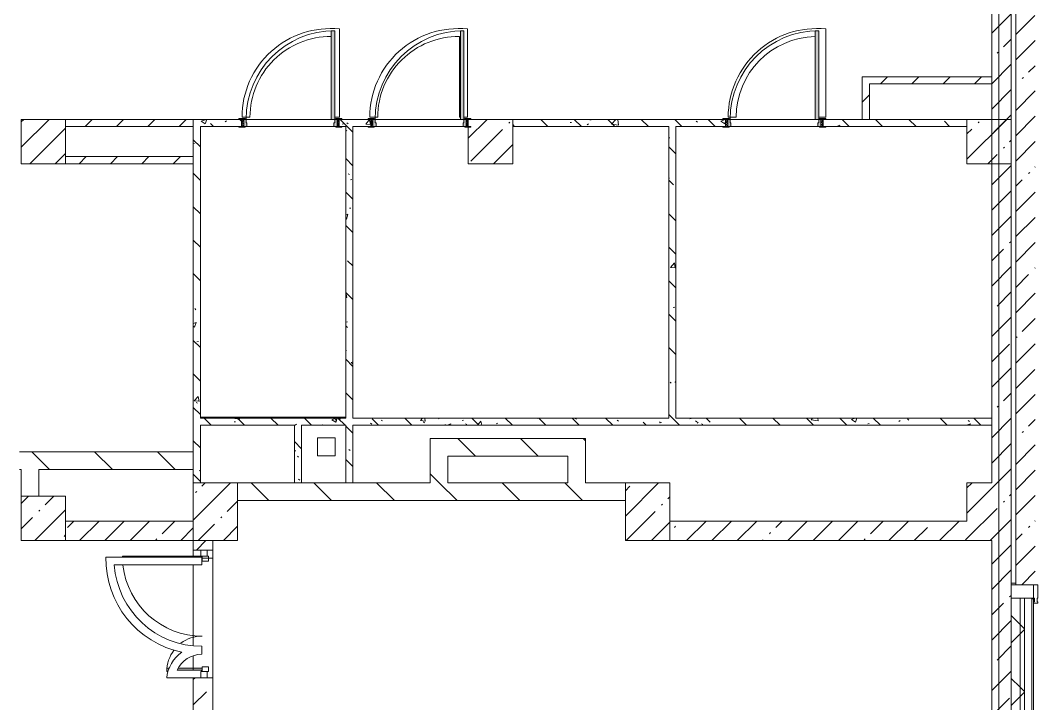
# Model space of a CAD drawing. Header units: millimetres. Extents: x -3456 to 185767, y -8553 to 29000.
# Drawn here: x 132287 to 143721, y 9060 to 16767 of the extents above; entities that cross this region are included whole.
import ezdxf

# ---------------------------------------------------------------- set-up
doc = ezdxf.new("R2010")
doc.units = ezdxf.units.MM
doc.linetypes.add('Осевая', pattern=[3175, 635, -476.25, 1587.5, -476.25])
for name, color, linetype, lineweight, true_color in [('A-DETL-GENF-4', 7, 'Continuous', 5, 0xaaaaaa), ('A-DOOR-3', 7, 'Continuous', 5, 0xaaaaaa), ('A-DOOR-4', 7, 'Continuous', 5, 0xe2e2e2), ('A-DOOR-FRAM-4', 7, 'Continuous', 5, 0xe2e2e2), ('A-DOOR-FRAM-5', 7, 'Continuous', 5, 0xaaaaaa), ('A-FLOR-2', 7, 'Continuous', 5, 0xaaaaaa), ('I-WALL-5', 7, 'Continuous', 5, 0x787878)]:
    doc.layers.add(name, color=color, linetype=linetype, lineweight=lineweight, true_color=true_color)
for name, color, linetype, lineweight in [('A-GLAZ-CWMG-4', 7, 'Continuous', 5), ('A-WALL', 7, 'Continuous', 9), ('A-WALL-3', 7, 'Continuous', 5), ('I-WALL-3', 7, 'Continuous', 5), ('S-COLS-2', 7, 'Continuous', 5), ('Оси', 7, 'Continuous', 9), ('Оси-2', 7, 'Осевая', 9)]:
    doc.layers.add(name, color=color, linetype=linetype, lineweight=lineweight)
pattern_1 = [(45, (58756.86, 0), (-285.1231, 285.1231), []), (45, (59042, 0), (-285.1231, 285.1231), [504.031, -100.806, 16.764, -84.042])]
pattern_2 = [(135, (58756.86, 0), (-353.5534, -353.5534), [])]
pattern_3 = [(45, (58756.86, 0), (-353.5534, 353.5534), []), (135, (58756.86, 0), (-353.5534, -353.5534), [])]
pattern_4 = [(135, (58756.86, 0), (-377.1708, -377.1708), [533.4, -88.9, 17.78, -88.9]), (135, (58756.86, 376.94), (-377.1708, -377.1708), []), (50, (58756.86, 0), (637.6445, -55.7866), [66.675, -733.425]), (355, (58756.86, 0), (-123.3494, 668.699), [53.34, -586.74]), (100.451, (58810, -4.65), (514.299, 612.908), [56.665, -623.315]), (46.184, (58756.86, 177.8), (948.7764, -147.15), [100.012, -1100.137]), (96.636, (58835.9, 165.5), (830.909, 865.997), [84.998, -934.973]), (351.184, (58756.9, 177.8), (830.918, 865.988), [80.01, -880.11]), (21, (58845.76, 133.35), (530.6506, -357.9283), [66.675, -733.425]), (326, (58845.76, 133.35), (216.308, 644.6585), [53.34, -586.74]), (71.451, (58890, 103.5), (746.9596, 286.7243), [56.665, -623.315]), (37.5, (58756.86, 0), (10.81053, 295.9426), [16.764, -562.864, 16.764, -578.866, -588.962]), (37.5, (58756.86, 0), (10.81053, 295.9426), [-1175.258, 16.764, -572.198]), (7.5, (58756.86, 0), (233.8692, 350.6318), [16.764, -322.834, 16.764, -549.529, -224.472]), (7.5, (58756.86, 0), (233.8692, 350.6318), [-905.891, 16.764, -207.708]), (327.5, (58558.61, 0), (474.5678, -20.0513), [16.764, -205.486, 16.764, -676.656, -920.115]), (327.5, (58558.61, 0), (474.5678, -20.0513), [-915.67, 16.764, -903.351]), (317.5, (58469.7, 0), (518.4522, 88.9934), [16.764, -272.161, 16.764, -443.738, -653.415]), (317.5, (58469.7, 0), (518.4522, 88.9934), [-749.427, 16.764, -636.651])]
pattern_5 = [(135, (1751.41, 104.685), (-14.14214, -14.14214), []), (225, (1751.41, 104.685), (14.14214, -14.14214), [])]
pattern_6 = [(45, (-371.384, 104.685), (-14.1421, 14.1421), []), (135, (-371.384, 104.685), (-14.1421, -14.1421), [])]
pattern_7 = [(45, (58756.86, 0), (-176.7767, 176.7767), [])]

# ---------------------------------------------------------------- blocks, each defined once
blk = doc.blocks.new('BSC_Колонна _Прямоугольная - 650х500-23287315-2_6_1_птичка')
at = {"layer": 'S-COLS-2'}
h = blk.add_hatch(dxfattribs=at)
h.set_pattern_fill('FP_160', color=256, style=0, pattern_type=2)
h.set_pattern_definition([(135, (11225, -75730), (-285.1231, -285.1231), []), (135, (11225, -75444.88), (-285.1231, -285.1231), [504.031, -100.806, 16.764, -84.042])])
h.paths.add_polyline_path([(325, 250), (-325, 250), (-325, -250), (325, -250), (325, 109)])
for p, q in [((325, 250), (-325, 250)), ((-325, 250), (-325, -250)), ((325, -250), (325, 250)), ((-325, -250), (325, -250))]:
    blk.add_line(p, q, dxfattribs=at)
blk = doc.blocks.new('BSC_Колонна _Прямоугольная - 500х500-V133-2_6_1_птичка')
at = {"layer": 'S-COLS-2'}
h = blk.add_hatch(dxfattribs=at)
h.set_pattern_fill('FP_161', color=256, style=0, pattern_type=2)
h.set_pattern_definition([(45, (-73790, -11150), (-285.1231, 285.1231), []), (45, (-73504.88, -11150), (-285.1231, 285.1231), [504.031, -100.806, 16.764, -84.042])])
h.paths.add_polyline_path([(-250, -250), (250, -250), (250, 250), (-250, 250), (-250, 72)])
for p, q in [((250, 250), (-250, 250)), ((-250, 250), (-250, -250)), ((250, -250), (250, 250)), ((-250, -250), (250, -250))]:
    blk.add_line(p, q, dxfattribs=at)
blk = doc.blocks.new('BSC_Колонна _Прямоугольная - 500х500-V152-2_6_1_птичка')
at = {"layer": 'S-COLS-2'}
h = blk.add_hatch(dxfattribs=at)
h.set_pattern_fill('FP_175', color=256, style=0, pattern_type=2)
h.set_pattern_definition([(45, (-73790, -15400), (-285.1231, 285.1231), []), (45, (-73504.88, -15400), (-285.1231, 285.1231), [504.031, -100.806, 16.764, -84.042])])
h.paths.add_polyline_path([(-250, -250), (250, -250), (250, 250), (-250, 250)])
for p, q in [((250, 250), (-250, 250)), ((-250, 250), (-250, -250)), ((250, -250), (250, 250)), ((-250, -250), (250, -250))]:
    blk.add_line(p, q, dxfattribs=at)
blk = doc.blocks.new('BSC_Колонна _Прямоугольная - 500х500-V153-2_6_1_птичка')
at = {"layer": 'S-COLS-2'}
h = blk.add_hatch(dxfattribs=at)
h.set_pattern_fill('FP_176', color=256, style=0, pattern_type=2)
h.set_pattern_definition([(45, (-78830, -15400), (-285.1231, 285.1231), []), (45, (-78544.88, -15400), (-285.1231, 285.1231), [504.031, -100.806, 16.764, -84.042])])
h.paths.add_polyline_path([(-250, -250), (250, -250), (250, 250), (-250, 250), (-250, 170), (-220, 170), (-220, 162), (-250, 162)])
for p, q in [((250, 250), (-220, 250)), ((250, -250), (250, 250)), ((-250, 162), (-250, -250)), ((-250, -250), (250, -250))]:
    blk.add_line(p, q, dxfattribs=at)
blk = doc.blocks.new('110_Дверь_СКБ_1Ст_Внутренняя1 - Д-4 _л_ 1100x2100h_су мгн-32399984-2_6_1_птичка')
at = {"layer": 'A-DOOR-3'}
h = blk.add_hatch(dxfattribs=at)
h.set_pattern_fill('FP_156', color=256, style=0, pattern_type=2)
h.set_pattern_definition(pattern_5)
h.paths.add_polyline_path([(562.5, -40), (562.5, 40), (537.5, 40), (537.5, -40)])
at = {"layer": 'A-DOOR-4'}
h = blk.add_hatch(color=256, dxfattribs=at)
h.paths.add_polyline_path([(502.5, -40), (537.5, -40), (537.5, 40), (512.5, 40), (512.5, 0), (502.5, 0)])
h.paths.add_polyline_path([(-477.5, -40), (-477.5, 0), (-487.5, 0), (-487.5, 40), (-512.5, 40), (-512.5, -40)])
at = {"layer": 'A-DOOR-FRAM-4'}
for points in [[(472.5, 40), (512.5, 40), (512.5, 1040), (472.5, 1040), (472.5, 240)], [(-497.5, 40), (-497.5, 48), (-567.5, 48), (-567.5, 40)], [(592.5, 40), (592.5, 48), (522.5, 48), (522.5, 40)], [(-497.5, -48), (-497.5, -40), (-567.5, -40), (-567.5, -48)], [(592.5, -48), (592.5, -40), (522.5, -40), (522.5, -48)]]:
    blk.add_hatch(color=256, dxfattribs=at).paths.add_polyline_path(points)
at = {"layer": 'A-DOOR-FRAM-5'}
h = blk.add_hatch(dxfattribs=at)
h.set_pattern_fill('FP_157', color=256, style=0, pattern_type=2)
h.set_pattern_definition(pattern_6)
h.paths.add_polyline_path([(-512.5, -40), (-512.5, 40), (-537.5, 40), (-537.5, -40)])
at = {"layer": 'A-DOOR-3'}
for p, q in [((512.5, 1040), (472.5, 1040)), ((472.5, 1040), (472.5, 40)), ((512.5, 40), (512.5, 1040)), ((472.5, 40), (512.5, 40))]:
    blk.add_line(p, q, dxfattribs=at)
blk.add_arc((512.5, 40), 1000, 90, 180, dxfattribs=at)
at = {"layer": 'A-DOOR-FRAM-5'}
for p, q in [((-497.5, 48), (-567.5, 48)), ((-567.5, 48), (-567.5, 40)), ((-567.5, 40), (-497.5, 40)), ((-512.5, 40), (-537.5, 40)), ((-537.5, 40), (-537.5, -40)), ((-487.5, 40), (-512.5, 40)), ((-512.5, 40), (-512.5, -40)), ((-512.5, -40), (-512.5, 40)), ((-497.5, 40), (-512.5, 40)), ((-512.5, 40), (-512.5, 39)), ((-512.5, 39), (-497.5, 39)), ((-497.5, 40), (-497.5, 48)), ((-497.5, 39), (-497.5, 40)), ((-487.5, 0), (-487.5, 40)), ((-477.5, 0), (-487.5, 0)), ((-477.5, -40), (-477.5, 0)), ((512.5, 0), (502.5, 0)), ((502.5, 0), (502.5, -40)), ((512.5, 40), (512.5, 0)), ((537.5, 40), (512.5, 40)), ((592.5, 48), (522.5, 48)), ((522.5, 48), (522.5, 40)), ((537.5, 40), (522.5, 40)), ((522.5, 40), (522.5, 39)), ((522.5, 40), (592.5, 40)), ((522.5, 39), (537.5, 39)), ((537.5, -40), (537.5, 40)), ((562.5, 40), (537.5, 40)), ((537.5, 40), (537.5, -40)), ((537.5, 39), (537.5, 40)), ((562.5, -40), (562.5, 40)), ((592.5, 40), (592.5, 48)), ((-497.5, -40), (-567.5, -40)), ((-567.5, -40), (-567.5, -48)), ((-567.5, -48), (-497.5, -48)), ((-537.5, -40), (-512.5, -40)), ((-497.5, -39), (-512.5, -39)), ((-512.5, -39), (-512.5, -40)), ((-512.5, -40), (-477.5, -40)), ((-512.5, -40), (-497.5, -40)), ((-497.5, -40), (-497.5, -39)), ((-497.5, -48), (-497.5, -40)), ((502.5, -40), (537.5, -40)), ((537.5, -39), (522.5, -39)), ((522.5, -39), (522.5, -40)), ((522.5, -40), (537.5, -40)), ((592.5, -40), (522.5, -40)), ((522.5, -40), (522.5, -48)), ((522.5, -48), (592.5, -48)), ((537.5, -40), (537.5, -39)), ((537.5, -40), (562.5, -40)), ((592.5, -48), (592.5, -40))]:
    blk.add_line(p, q, dxfattribs=at)
blk = doc.blocks.new('Прямоугольный импост - Импост структурный с накладкой - 190мм-23946641-2_6_1_птичка')
at = {"layer": 'A-GLAZ-CWMG-4'}
for p, q in [((0, 17), (-50, 17)), ((-50, 17), (-50, 0)), ((-50, 0), (-40, 0)), ((-40, 0), (-40, -40)), ((-10, -40), (-10, 0)), ((-10, 0), (0, 0)), ((0, 0), (0, 17)), ((-40, -40), (-50, -40)), ((-50, -40), (-50, -190)), ((0, -40), (-10, -40)), ((0, -190), (0, -40)), ((-50, -190), (0, -190))]:
    blk.add_line(p, q, dxfattribs=at)
blk = doc.blocks.new('110_Дверь_СКБ_1Ст_Внутренняя1 - Д-5 _л_ 1100x2100h_су мгн EIW30-32897889-2_6_1_птичка')
at = {"layer": 'A-DOOR-3'}
h = blk.add_hatch(dxfattribs=at)
h.set_pattern_fill('FP_156', color=256, style=0, pattern_type=2)
h.set_pattern_definition(pattern_5)
h.paths.add_polyline_path([(562.5, -40), (562.5, 40), (537.5, 40), (537.5, -40)])
at = {"layer": 'A-DOOR-4'}
h = blk.add_hatch(color=256, dxfattribs=at)
h.paths.add_polyline_path([(502.5, -40), (537.5, -40), (537.5, 40), (512.5, 40), (512.5, 0), (502.5, 0)])
h.paths.add_polyline_path([(-477.5, -40), (-477.5, 0), (-487.5, 0), (-487.5, 40), (-512.5, 40), (-512.5, -40)])
at = {"layer": 'A-DOOR-FRAM-4'}
for points in [[(472.5, 40), (512.5, 40), (512.5, 1040), (472.5, 1040), (472.5, 240)], [(-497.5, 40), (-497.5, 48), (-567.5, 48), (-567.5, 40)], [(592.5, 40), (592.5, 48), (522.5, 48), (522.5, 40)], [(-497.5, -48), (-497.5, -40), (-567.5, -40), (-567.5, -48)], [(592.5, -48), (592.5, -40), (522.5, -40), (522.5, -48)]]:
    blk.add_hatch(color=256, dxfattribs=at).paths.add_polyline_path(points)
at = {"layer": 'A-DOOR-FRAM-5'}
h = blk.add_hatch(dxfattribs=at)
h.set_pattern_fill('FP_157', color=256, style=0, pattern_type=2)
h.set_pattern_definition(pattern_6)
h.paths.add_polyline_path([(-512.5, -40), (-512.5, 40), (-537.5, 40), (-537.5, -40)])
at = {"layer": 'A-DOOR-3'}
for p, q in [((512.5, 1040), (472.5, 1040)), ((472.5, 1040), (472.5, 40)), ((512.5, 40), (512.5, 1040)), ((472.5, 40), (512.5, 40))]:
    blk.add_line(p, q, dxfattribs=at)
blk.add_arc((512.5, 40), 1000, 90, 180, dxfattribs=at)
at = {"layer": 'A-DOOR-FRAM-5'}
for p, q in [((-497.5, 48), (-567.5, 48)), ((-567.5, 48), (-567.5, 40)), ((-567.5, 40), (-497.5, 40)), ((-512.5, 40), (-537.5, 40)), ((-537.5, 40), (-537.5, -40)), ((-487.5, 40), (-512.5, 40)), ((-512.5, 40), (-512.5, -40)), ((-512.5, -40), (-512.5, 40)), ((-497.5, 40), (-512.5, 40)), ((-512.5, 40), (-512.5, 39)), ((-512.5, 39), (-497.5, 39)), ((-497.5, 40), (-497.5, 48)), ((-497.5, 39), (-497.5, 40)), ((-487.5, 0), (-487.5, 40)), ((-477.5, 0), (-487.5, 0)), ((-477.5, -40), (-477.5, 0)), ((512.5, 0), (502.5, 0)), ((502.5, 0), (502.5, -40)), ((512.5, 40), (512.5, 0)), ((537.5, 40), (512.5, 40)), ((592.5, 48), (522.5, 48)), ((522.5, 48), (522.5, 40)), ((537.5, 40), (522.5, 40)), ((522.5, 40), (522.5, 39)), ((522.5, 40), (592.5, 40)), ((522.5, 39), (537.5, 39)), ((537.5, -40), (537.5, 40)), ((562.5, 40), (537.5, 40)), ((537.5, 40), (537.5, -40)), ((537.5, 39), (537.5, 40)), ((562.5, -40), (562.5, 40)), ((592.5, 40), (592.5, 48)), ((-497.5, -40), (-567.5, -40)), ((-567.5, -40), (-567.5, -48)), ((-567.5, -48), (-497.5, -48)), ((-537.5, -40), (-512.5, -40)), ((-497.5, -39), (-512.5, -39)), ((-512.5, -39), (-512.5, -40)), ((-512.5, -40), (-477.5, -40)), ((-512.5, -40), (-497.5, -40)), ((-497.5, -40), (-497.5, -39)), ((-497.5, -48), (-497.5, -40)), ((502.5, -40), (537.5, -40)), ((537.5, -39), (522.5, -39)), ((522.5, -39), (522.5, -40)), ((522.5, -40), (537.5, -40)), ((592.5, -40), (522.5, -40)), ((522.5, -40), (522.5, -48)), ((522.5, -48), (592.5, -48)), ((537.5, -40), (537.5, -39)), ((537.5, -40), (562.5, -40)), ((592.5, -48), (592.5, -40))]:
    blk.add_line(p, q, dxfattribs=at)
blk = doc.blocks.new('BSC_Колонна _Прямоугольная - 650х500-V198-2_6_1_птичка')
at = {"layer": 'S-COLS-2'}
h = blk.add_hatch(dxfattribs=at)
h.set_pattern_fill('FP_212', color=256, style=0, pattern_type=2)
h.set_pattern_definition([(135, (11225, -80600), (-285.1231, -285.1231), []), (135, (11225, -80314.88), (-285.1231, -285.1231), [504.031, -100.806, 16.764, -84.042])])
h.paths.add_polyline_path([(325, 250), (-325, 250), (-325, -250), (325, -250), (325, -123)])
for p, q in [((325, 250), (-325, 250)), ((-325, 250), (-325, -250)), ((325, -250), (325, 250)), ((-325, -250), (325, -250))]:
    blk.add_line(p, q, dxfattribs=at)
blk = doc.blocks.new('Прямоугольный импост - 50 x 70 мм-V242-2_6_1_птичка')
at = {"layer": 'A-GLAZ-CWMG-4'}
for p, q in [((-70, 35), (0, 35)), ((-70, -35), (-70, 35)), ((0, 35), (0, -35)), ((0, -35), (-70, -35))]:
    blk.add_line(p, q, dxfattribs=at)
blk = doc.blocks.new('Дверь_Витражная_остекление_ - ДВН_ДАО_Главный вход_1200 в свету Д-22 _п_-32403398-2_6_1_птичка')
at = {"layer": 'A-DOOR-4'}
blk.add_hatch(color=256, dxfattribs=at).paths.add_polyline_path([(610, 24), (610, 20), (650, 24), (650, 920), (642, 920), (642, 24)])
h = blk.add_hatch(color=256, dxfattribs=at)
h.paths.add_polyline_path([(-650, 408), (-650, 407), (-610, 392), (-610, 420), (-650, 420)])
h.paths.add_polyline_path([(-650, 27), (-650, 20), (-610, 20), (-610, 289), (-633, 302), (-633, 27)])
at = {"layer": 'A-DETL-GENF-4'}
for p, q in [((650, 920), (642, 920)), ((650, 35), (650, 920)), ((-610, 420), (-650, 420)), ((-650, 420), (-650, 407)), ((-610, 392), (-610, 420)), ((-610, 20), (-610, 289)), ((-650, 20), (-610, 20)), ((-595, 20), (-650, 20)), ((-595, -50), (-595, 20)), ((595, -50), (595, 20)), ((595, 20), (650, 20)), ((610, 20), (650, 20)), ((-650, -35), (-650, -50)), ((-650, -50), (-595, -50)), ((650, -50), (595, -50)), ((650, -35), (650, -50))]:
    blk.add_line(p, q, dxfattribs=at)
at = {"layer": 'A-DOOR-3'}
for p, q in [((650, 920), (650, 35)), ((-650, 420), (-650, 407))]:
    blk.add_line(p, q, dxfattribs=at)
for centre, radius, start, end in [((650, 20), 900, 90, 90.5109), ((650, 20), 900, 96.319, 180), ((-650, 20), 400, 52.4742, 90), ((-650, 20), 400, 360, 37.0443)]:
    blk.add_arc(centre, radius, start, end, dxfattribs=at)
blk = doc.blocks.new('Прямоугольный импост - 50 x 70 мм-V234-2_6_1_птичка')
at = {"layer": 'A-GLAZ-CWMG-4'}
for p, q in [((0, 35), (-70, 35)), ((-70, 35), (-70, -35)), ((0, -35), (0, 35)), ((-70, -35), (0, -35))]:
    blk.add_line(p, q, dxfattribs=at)

msp = doc.modelspace()

# ---------------------------------------------------------------- hatches: boundary and pattern name
at = {"layer": 'A-WALL-3'}
h = msp.add_hatch(dxfattribs=at)
h.set_pattern_fill('FP_120', color=256, style=0, pattern_type=2)
h.set_pattern_definition(pattern_3)
h.paths.add_polyline_path([(143556.9, 3450), (143556.9, 10250), (143456.9, 10250), (143456.9, 3450)])
h = msp.add_hatch(dxfattribs=at)
h.set_pattern_fill('FP_120', color=256, style=0, pattern_type=2)
h.set_pattern_definition(pattern_3)
h.paths.add_polyline_path([(143606.9, 3400), (143606.9, 10250), (143556.9, 10250), (143556.9, 3400)])
at = {"layer": 'I-WALL-3'}
h = msp.add_hatch(dxfattribs=at)
h.set_pattern_fill('FP_128', color=256, style=0, pattern_type=2)
h.set_pattern_definition(pattern_1)
h.paths.add_polyline_path([(143456.9, 15150), (143456.9, 15530), (143236.9, 15530), (143236.9, 15150)])
h.paths.add_polyline_path([(143236.9, 18570), (143456.9, 18570), (143456.9, 18600), (143236.9, 18600)])
h.paths.add_polyline_path([(143236.9, 19100), (143456.9, 19100), (143456.9, 22700), (143236.9, 22700), (143236.9, 19320.8)])
h.paths.add_polyline_path([(143361, 23200), (143456.9, 23200), (143456.9, 26600), (143236.9, 26600), (143236.9, 23200)])
h = msp.add_hatch(dxfattribs=at)
h.set_pattern_fill('FP_128', color=256, style=0, pattern_type=2)
h.set_pattern_definition(pattern_1)
h.paths.add_polyline_path([(143236.9, 15530), (143456.9, 15530), (143456.9, 17270), (143236.9, 17270), (143236.9, 15850)])
h.paths.add_polyline_path([(143456.9, 18370), (143456.9, 18570), (143236.9, 18570), (143236.9, 18370)])
h = msp.add_hatch(dxfattribs=at)
h.set_pattern_fill('FP_128', color=256, style=0, pattern_type=2)
h.set_pattern_definition(pattern_1)
h.paths.add_polyline_path([(143506.9, 16300), (143726.9, 16300), (143726.9, 17270), (143506.9, 17270), (143506.9, 17006.9)])
h = msp.add_hatch(dxfattribs=at)
h.set_pattern_fill('FP_128', color=256, style=0, pattern_type=2)
h.set_pattern_definition(pattern_1)
h.paths.add_polyline_path([(143726.9, 10400), (143726.9, 16300), (143506.9, 16300), (143506.9, 10400)])
h = msp.add_hatch(dxfattribs=at)
h.set_pattern_fill('FP_132', color=256, style=0, pattern_type=2)
h.set_pattern_definition(pattern_7)
h.paths.add_polyline_path([(141776.9, 15650), (141856.9, 15650), (141856.9, 16130), (141776.9, 16130), (141776.9, 15850)])
h = msp.add_hatch(dxfattribs=at)
h.set_pattern_fill('FP_132', color=256, style=0, pattern_type=2)
h.set_pattern_definition(pattern_7)
h.paths.add_polyline_path([(143236.9, 16050), (143236.9, 16130), (141856.9, 16130), (141856.9, 16050), (142943.4, 16050)])
h = msp.add_hatch(dxfattribs=at)
h.set_pattern_fill('FP_132', color=256, style=0, pattern_type=2)
h.set_pattern_definition(pattern_7)
h.paths.add_polyline_path([(134236.9, 15570), (134236.9, 15650), (132796.9, 15650), (132796.9, 15570), (133668.4, 15570)])
h = msp.add_hatch(dxfattribs=at)
h.set_pattern_fill('FP_132', color=256, style=0, pattern_type=2)
h.set_pattern_definition(pattern_7)
h.paths.add_polyline_path([(134236.9, 15150), (134236.9, 15230), (132796.9, 15230), (132796.9, 15150), (133668.4, 15150)])
h = msp.add_hatch(dxfattribs=at)
h.set_pattern_fill('FP_128', color=256, style=0, pattern_type=2)
h.set_pattern_definition(pattern_1)
h.paths.add_polyline_path([(143456.9, 4050), (143456.9, 10900), (143236.9, 10900), (143236.9, 4050)])
h.paths.add_polyline_path([(143236.9, 11550), (143456.9, 11550), (143456.9, 15150), (143236.9, 15150), (143236.9, 12200)])
h = msp.add_hatch(dxfattribs=at)
h.set_pattern_fill('FP_131', color=256, style=0, pattern_type=2)
h.set_pattern_definition(pattern_2)
h.paths.add_polyline_path([(137106.9, 11550), (137106.9, 12050), (136906.9, 12050), (136906.9, 11550)])
h = msp.add_hatch(dxfattribs=at)
h.set_pattern_fill('FP_131', color=256, style=0, pattern_type=2)
h.set_pattern_definition(pattern_2)
h.paths.add_polyline_path([(138456.9, 11850), (138456.9, 12050), (137106.9, 12050), (137106.9, 11850), (137378.4, 11850)])
h = msp.add_hatch(dxfattribs=at)
h.set_pattern_fill('FP_131', color=256, style=0, pattern_type=2)
h.set_pattern_definition(pattern_2)
h.paths.add_polyline_path([(138656.9, 11550), (138656.9, 12050), (138456.9, 12050), (138456.9, 11550)])
h = msp.add_hatch(dxfattribs=at)
h.set_pattern_fill('FP_131', color=256, style=0, pattern_type=2)
h.set_pattern_definition(pattern_2)
h.paths.add_polyline_path([(134236.9, 11700), (134236.9, 11900), (132276.9, 11900), (132276.9, 11700), (133668.4, 11700)])
h.paths.add_polyline_path([(129030.8, 11700), (129066.9, 11700), (129066.9, 11900), (128990.9, 11900), (128990.9, 11700)])
h.paths.add_polyline_path([(127401.9, 11700), (127510.9, 11700), (127510.9, 11900), (127401.9, 11900), (127401.9, 11800.7)])
h.paths.add_polyline_path([(129586.9, 11700), (129586.9, 11900), (129566.9, 11900), (129566.9, 11700)])
h = msp.add_hatch(dxfattribs=at)
h.set_pattern_fill('FP_131', color=256, style=0, pattern_type=2)
h.set_pattern_definition(pattern_2)
h.paths.add_polyline_path([(135523.4, 11350), (139106.9, 11350), (139106.9, 11550), (134736.9, 11550), (134736.9, 11350)])
h = msp.add_hatch(dxfattribs=at)
h.set_pattern_fill('FP_128', color=256, style=0, pattern_type=2)
h.set_pattern_definition(pattern_1)
h.paths.add_polyline_path([(133668.4, 10900), (134236.9, 10900), (134236.9, 11120), (132796.9, 11120), (132796.9, 10900)])
h = msp.add_hatch(dxfattribs=at)
h.set_pattern_fill('FP_128', color=256, style=0, pattern_type=2)
h.set_pattern_definition(pattern_1)
h.paths.add_polyline_path([(142956.9, 10900), (142956.9, 11120), (139606.9, 11120), (139606.9, 10900), (142943.4, 10900)])
h = msp.add_hatch(dxfattribs=at)
h.set_pattern_fill('FP_128', color=256, style=0, pattern_type=2)
h.set_pattern_definition(pattern_1)
h.paths.add_polyline_path([(134236.9, 7900), (134456.9, 7900), (134456.9, 9352.3), (134236.9, 9352.3), (134236.9, 8200)])
h.paths.add_polyline_path([(134236.9, 10792.3), (134456.9, 10792.3), (134456.9, 10900), (134236.9, 10900)])
at = {"layer": 'I-WALL-5'}
h = msp.add_hatch(dxfattribs=at)
h.set_pattern_fill('FP_139', color=256, style=0, pattern_type=2)
h.set_pattern_definition(pattern_4)
h.paths.add_polyline_path([(134316.9, 11550), (134316.9, 15650), (134236.9, 15650), (134236.9, 11550)])
h = msp.add_hatch(dxfattribs=at)
h.set_pattern_fill('FP_139', color=256, style=0, pattern_type=2)
h.set_pattern_definition(pattern_4)
h.paths.add_polyline_path([(137836.9, 15570), (140236.9, 15570), (140236.9, 15650), (137836.9, 15650), (137836.9, 15632.3)])
h.paths.add_polyline_path([(142956.9, 15570), (142956.9, 15650), (141336.9, 15650), (141336.9, 15570), (142943.4, 15570)])
h.paths.add_polyline_path([(136236.9, 15570), (136236.9, 15650), (135881.7, 15650), (135881.7, 15570), (136206.9, 15570)])
h.paths.add_polyline_path([(134781.7, 15570), (134781.7, 15650), (134316.9, 15650), (134316.9, 15570), (134751.7, 15570)])
h = msp.add_hatch(dxfattribs=at)
h.set_pattern_fill('FP_139', color=256, style=0, pattern_type=2)
h.set_pattern_definition(pattern_4)
h.paths.add_polyline_path([(136036.7, 11550), (136036.7, 15570), (135956.7, 15570), (135956.7, 11550)])
h = msp.add_hatch(dxfattribs=at)
h.set_pattern_fill('FP_139', color=256, style=0, pattern_type=2)
h.set_pattern_definition(pattern_4)
h.paths.add_polyline_path([(139676.7, 12280), (139676.7, 15570), (139596.7, 15570), (139596.7, 12280)])
h = msp.add_hatch(dxfattribs=at)
h.set_pattern_fill('FP_139', color=256, style=0, pattern_type=2)
h.set_pattern_definition(pattern_4)
h.paths.add_polyline_path([(135956.7, 12200), (135956.7, 12280), (134316.9, 12280), (134316.9, 12200), (135523.4, 12200)])
h = msp.add_hatch(dxfattribs=at)
h.set_pattern_fill('FP_139', color=256, style=0, pattern_type=2)
h.set_pattern_definition(pattern_4)
h.paths.add_polyline_path([(136036.7, 12200), (143236.9, 12200), (143236.9, 12280), (136036.7, 12280)])
h = msp.add_hatch(dxfattribs=at)
h.set_pattern_fill('FP_139', color=256, style=0, pattern_type=2)
h.set_pattern_definition(pattern_4)
h.paths.add_polyline_path([(135456.7, 11550), (135456.7, 12200), (135376.7, 12200), (135376.7, 11550)])
at = {"layer": 'S-COLS-2'}
h = msp.add_hatch(dxfattribs=at)
h.set_pattern_fill('FP_128', color=256, style=0, pattern_type=2)
h.set_pattern_definition(pattern_1)
h.paths.add_polyline_path([(143456.9, 15150), (143456.9, 15650), (142956.9, 15650), (142956.9, 15150)])
h = msp.add_hatch(dxfattribs=at)
h.set_pattern_fill('FP_128', color=256, style=0, pattern_type=2)
h.set_pattern_definition(pattern_1)
h.paths.add_polyline_path([(143236.9, 10900), (143456.9, 10900), (143456.9, 11550), (142956.9, 11550), (142956.9, 10900)])

# ---------------------------------------------------------------- linework, layer by layer
at = {"layer": 'A-FLOR-2'}
for p, q in [((135885.9, 15674.2), (135885.9, 16669.2)), ((137235.9, 16584.1), (137235.9, 15674.2)), ((137325.9, 15674.2), (137325.9, 16669.2)), ((141365.9, 15674.2), (141365.9, 16669.2)), ((134785.9, 15675.2), (134875.9, 15675.2)), ((135831.7, 15674.2), (135885.9, 15674.2)), ((136225.9, 15675.2), (136315.9, 15675.2)), ((137235.9, 15674.2), (137246.9, 15674.2)), ((137286.9, 15674.2), (137325.9, 15674.2)), ((140265.9, 15675.2), (140355.9, 15675.2)), ((141286.9, 15674.2), (141365.9, 15674.2)), ((135791.7, 15650), (134831.7, 15650)), ((134316.7, 12291), (135956.7, 12291)), ((135637.4, 12057), (135837.4, 12057)), ((135637.4, 11857), (135637.4, 12057)), ((135837.4, 12057), (135837.4, 11857)), ((135837.4, 11857), (135637.4, 11857)), ((134236.9, 10714.4), (134236.9, 10792.3)), ((134456.9, 10792.3), (134456.9, 10700)), ((134333.9, 10714.4), (133251.2, 10714.4)), ((134333.9, 10624.7), (134333.9, 10714.4)), ((134456.9, 10700), (134333.9, 10700)), ((133346.2, 10624.7), (134333.9, 10624.7)), ((143456.9, 10417.9), (143506.9, 10417.9)), ((134333.9, 9617.4), (134333.9, 9707)), ((134330.9, 9439.5), (134055.9, 9439.5)), ((134330.9, 9422.3), (134330.9, 9439.5)), ((133936.8, 9350.1), (134236.9, 9350.1))]:
    msp.add_line(p, q, dxfattribs=at)
for centre, radius, start, end in [((135785.9, 15674.2), 1000, 84.26083, 179.9427), ((135785.9, 15674.2), 910, 89.63868, 179.93704), ((137225.9, 15674.2), 1000, 84.26083, 179.9427), ((137225.9, 15674.2), 910, 89.37036, 179.93704), ((141265.9, 15674.2), 1000, 84.26083, 179.9427), ((141265.9, 15674.2), 910, 91.20322, 179.93704), ((134330, 10696.2), 1079, 179.03315, 258.2109), ((134333.9, 10697.3), 990.3, 184.20575, 270), ((134330, 9312.2), 395, 123.92463, 174.49945), ((134333.9, 9311.2), 306.2, 90, 155.21522)]:
    msp.add_arc(centre, radius, start, end, dxfattribs=at)
at = {"layer": 'A-WALL'}
for p, q in [((143236.9, 16130), (143236.9, 16050)), ((134236.9, 15570), (134236.9, 15650)), ((141776.9, 15650), (141856.9, 15650)), ((134236.9, 15150), (134236.9, 15230)), ((143236.9, 12200), (143236.9, 12280)), ((135376.7, 11550), (135456.7, 11550)), ((135956.7, 11550), (136036.7, 11550)), ((143456.9, 10250), (143706.9, 10250)), ((143556.9, 3450), (143556.9, 10250)), ((143606.9, 3400), (143606.9, 10250)), ((143686.9, 3320), (143686.9, 10250)), ((143686.9, 10247), (143706.9, 10247)), ((143706.9, 10242), (143686.9, 10242))]:
    msp.add_line(p, q, dxfattribs=at)
at = {"layer": 'A-WALL-3'}
for p, q in [((143506.9, 10400), (143456.9, 10400)), ((143706.9, 3300), (143706.9, 10400)), ((143716.9, 10242), (143706.9, 10242))]:
    msp.add_line(p, q, dxfattribs=at)
at = {"layer": 'I-WALL-3'}
for p, q in [((143506.9, 17270), (143506.9, 16100)), ((143236.9, 17240), (143236.9, 16130)), ((143456.9, 11550), (143456.9, 17240)), ((141776.9, 16130), (141776.9, 15650)), ((143236.9, 16130), (141776.9, 16130)), ((141856.9, 15650), (141856.9, 16050)), ((141856.9, 16050), (143236.9, 16050)), ((143236.9, 16050), (143236.9, 12280)), ((143506.9, 16100), (143506.9, 10400)), ((134751.7, 15650), (132796.9, 15650)), ((132796.9, 15570), (134236.9, 15570)), ((134236.9, 15570), (134236.9, 15230)), ((134316.9, 12280), (134316.9, 15570)), ((134316.9, 15570), (134751.7, 15570)), ((134831.7, 15650), (135791.7, 15650)), ((135821.7, 15570), (134841.7, 15570)), ((136206.9, 15650), (135911.7, 15650)), ((135911.7, 15570), (135956.7, 15570)), ((135956.7, 15570), (135956.7, 12280)), ((136036.7, 15570), (136206.9, 15570)), ((136036.7, 12280), (136036.7, 15570)), ((136286.9, 15650), (137246.9, 15650)), ((137276.9, 15570), (136296.9, 15570)), ((140206.9, 15650), (137836.9, 15650)), ((137836.9, 15570), (139596.7, 15570)), ((139596.7, 15570), (139596.7, 12280)), ((139676.7, 15570), (140206.9, 15570)), ((139676.7, 12280), (139676.7, 15570)), ((140286.9, 15650), (141246.9, 15650)), ((141276.9, 15570), (140296.9, 15570)), ((141776.9, 15650), (141366.9, 15650)), ((141366.9, 15570), (142956.9, 15570)), ((142956.9, 15650), (141856.9, 15650)), ((142956.9, 15570), (142956.9, 15650)), ((134236.9, 15230), (132796.9, 15230)), ((132796.9, 15150), (134236.9, 15150)), ((134236.9, 15150), (134236.9, 11550)), ((135956.7, 12280), (134316.9, 12280)), ((139596.7, 12280), (136036.7, 12280)), ((143236.9, 12280), (139676.7, 12280)), ((134316.9, 11550), (134316.9, 12200)), ((134316.9, 12200), (135376.7, 12200)), ((135376.7, 12200), (135376.7, 11550)), ((135456.7, 12200), (135956.7, 12200)), ((135456.7, 11550), (135456.7, 12200)), ((135956.7, 12200), (135956.7, 11550)), ((136036.7, 11550), (136036.7, 12200)), ((136036.7, 12200), (143236.9, 12200)), ((143236.9, 12200), (143236.9, 11550)), ((136906.9, 12050), (136906.9, 11550)), ((138656.9, 12050), (136906.9, 12050)), ((138656.9, 11550), (138656.9, 12050)), ((134236.9, 11900), (132276.9, 11900)), ((137106.9, 11550), (137106.9, 11850)), ((137106.9, 11850), (138456.9, 11850)), ((138456.9, 11850), (138456.9, 11550)), ((132296.9, 11700), (132276.9, 11700)), ((132296.9, 11700), (132296.9, 11400)), ((132496.9, 11700), (134236.9, 11700)), ((132496.9, 11400), (132496.9, 11700)), ((135376.7, 11550), (134736.9, 11550)), ((135956.7, 11550), (135456.7, 11550)), ((136906.9, 11550), (136036.7, 11550)), ((138456.9, 11550), (137106.9, 11550)), ((139106.9, 11550), (138656.9, 11550)), ((134736.9, 11350), (139106.9, 11350)), ((134236.9, 11120), (132796.9, 11120)), ((142956.9, 11120), (139606.9, 11120)), ((132796.9, 10900), (134236.9, 10900)), ((134236.9, 10900), (134236.9, 10792.3)), ((134456.9, 4050), (134456.9, 10900)), ((139606.9, 10900), (142956.9, 10900)), ((143236.9, 10900), (143236.9, 4050)), ((143456.9, 4050), (143456.9, 10900)), ((134236.9, 10792.3), (134456.9, 10792.3)), ((134236.9, 9712.2), (134236.9, 10624.7)), ((143506.9, 10400), (143726.9, 10400)), ((134236.9, 9439.5), (134236.9, 9600.4)), ((134236.9, 9352.3), (134236.9, 8280)), ((134456.9, 9352.3), (134236.9, 9352.3))]:
    msp.add_line(p, q, dxfattribs=at)
at = {"layer": 'S-COLS-2'}
for p, q in [((143456.9, 15650), (142956.9, 15650)), ((142956.9, 15650), (142956.9, 15150)), ((143456.9, 15150), (143456.9, 15650)), ((142956.9, 15150), (143456.9, 15150)), ((143236.9, 11550), (142956.9, 11550)), ((142956.9, 11550), (142956.9, 11120)), ((143456.9, 10900), (143456.9, 11550)), ((142956.9, 10900), (143236.9, 10900))]:
    msp.add_line(p, q, dxfattribs=at)
at = {"layer": 'Оси'}
for p, q in [((143316.9, 10029.8), (143316.9, 21915.1)), ((143316.9, -1906.3), (143316.9, 9979))]:
    msp.add_line(p, q, dxfattribs=at)
at = {"layer": 'Оси-2'}
msp.add_line((143316.9, 9979), (143316.9, 10029.8), dxfattribs=at)

# ---------------------------------------------------------------- block references
at = {"layer": 'A-DOOR-3'}
for name, p in [('110_Дверь_СКБ_1Ст_Внутренняя1 - Д-5 _л_ 1100x2100h_су мгн EIW30-32897889-2_6_1_птичка', (135319.2, 15610)), ('110_Дверь_СКБ_1Ст_Внутренняя1 - Д-4 _л_ 1100x2100h_су мгн-32399984-2_6_1_птичка', (136774.4, 15610)), ('110_Дверь_СКБ_1Ст_Внутренняя1 - Д-4 _л_ 1100x2100h_су мгн-32399984-2_6_1_птичка', (140774.4, 15610))]:
    msp.add_blockref(name, p, dxfattribs=at)
at = {"layer": 'A-DOOR-3', "rotation": 89.99999999999997}
msp.add_blockref('Дверь_Витражная_остекление_ - ДВН_ДАО_Главный вход_1200 в свету Д-22 _п_-32403398-2_6_1_птичка', (134357.9, 10072.3), dxfattribs=at)
at = {"layer": 'A-GLAZ-CWMG-4', "extrusion": (0, 0, -1), "rotation": 90.00000000000004}
msp.add_blockref('Прямоугольный импост - 50 x 70 мм-V242-2_6_1_птичка', (-134357.9, 10792.3), dxfattribs=at)
at = {"layer": 'A-GLAZ-CWMG-4'}
for name, p, rotation in [('Прямоугольный импост - Импост структурный с накладкой - 190мм-23946641-2_6_1_птичка', (143706.9, 10210), 180), ('Прямоугольный импост - 50 x 70 мм-V234-2_6_1_птичка', (134357.9, 9352.3), 269.9999999999999)]:
    msp.add_blockref(name, p, dxfattribs=dict(at, rotation=rotation))
at = {"layer": 'S-COLS-2'}
for name, p in [('BSC_Колонна _Прямоугольная - 500х500-V152-2_6_1_птичка', (132546.9, 15400)), ('BSC_Колонна _Прямоугольная - 500х500-V153-2_6_1_птичка', (137586.9, 15400)), ('BSC_Колонна _Прямоугольная - 500х500-V133-2_6_1_птичка', (132546.9, 11150))]:
    msp.add_blockref(name, p, dxfattribs=at)
at = {"layer": 'S-COLS-2', "rotation": 270.0000000000007}
for name, p in [('BSC_Колонна _Прямоугольная - 650х500-23287315-2_6_1_птичка', (134486.9, 11225)), ('BSC_Колонна _Прямоугольная - 650х500-V198-2_6_1_птичка', (139356.9, 11225))]:
    msp.add_blockref(name, p, dxfattribs=at)

doc.saveas('drawing.dxf')
